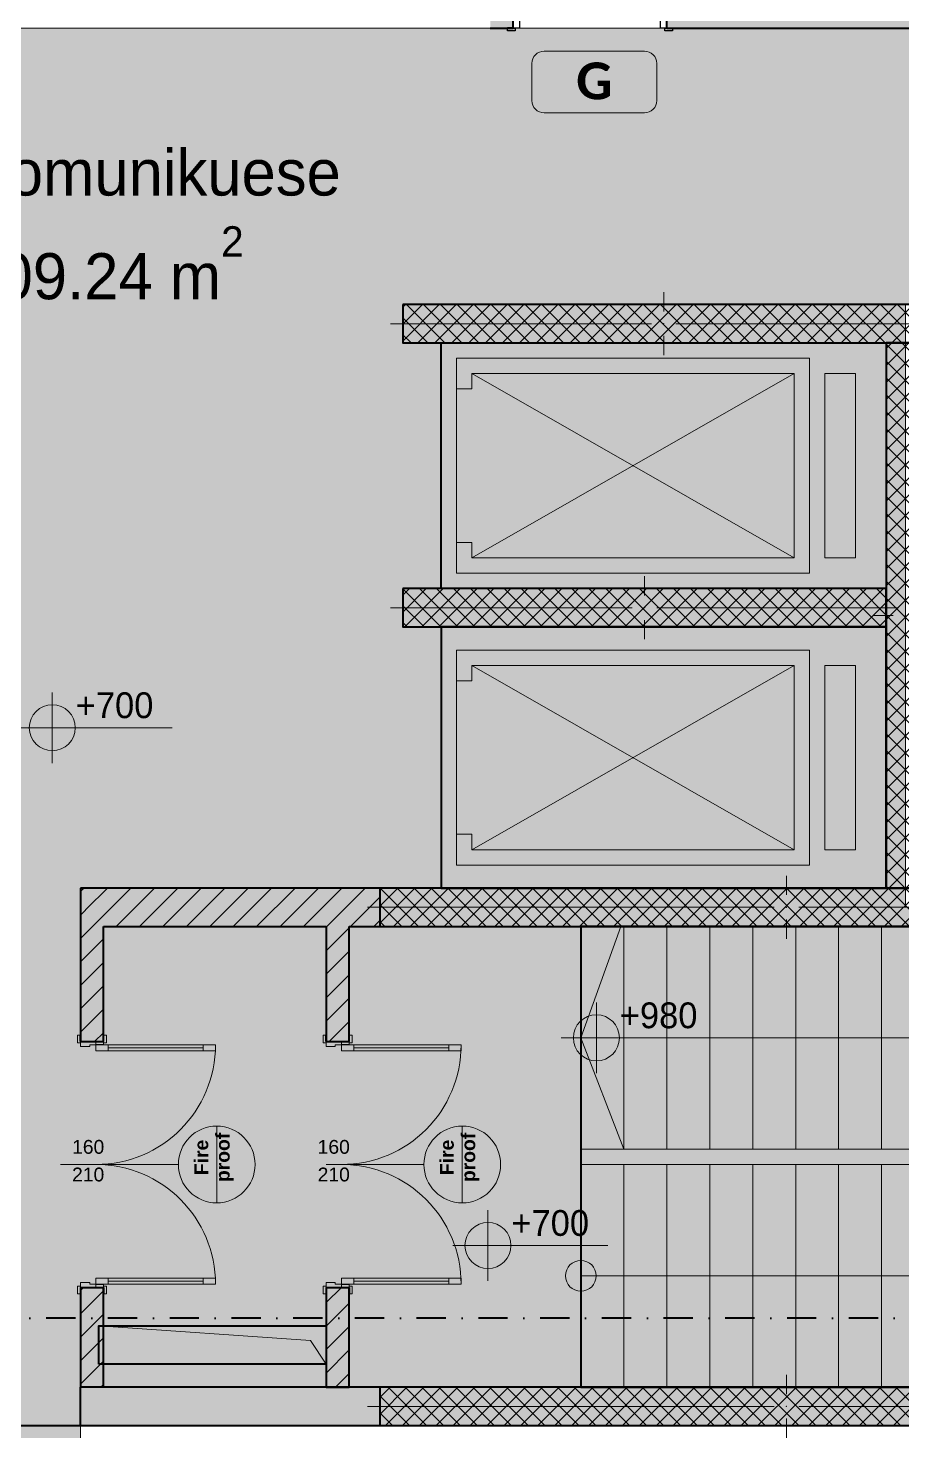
# Model space of a CAD drawing. Header units: millimetres. Extents: x 172821 to 253959, y -36092 to 17885.
# Drawn here: x 210819 to 216514, y -10151 to -1016 of the extents above; entities that cross this region are included whole.
import ezdxf
from ezdxf.enums import TextEntityAlignment as Align

# ---------------------------------------------------------------- set-up
doc = ezdxf.new("R2010")
doc.units = ezdxf.units.MM
doc.header["$MEASUREMENT"] = 0
doc.linetypes.add('Dot & Dashed', pattern=[402.166657, 190.5, -105.833333, 0, -105.833324])
for name, color, linetype, lineweight, true_color in [('2D Drafting - General_Pen_No__102', 7, 'Continuous', 13, 0xcccccc), ('2D Drafting - General_Pen_No__108', 7, 'Continuous', 13, 0xfd8379), ('A - Dimensionimi_Pen_No__156', 7, 'Continuous', 20, 0x54689e), ('A - Fill zone_Pen_No__109', 7, 'Continuous', 13, 0xb4e4dc), ('A - Fill zone_Pen_No__82', 7, 'Continuous', 20, 0xaaaaaa), ('A - Muret_Pen_No__108', 7, 'Continuous', 13, 0xfd8379), ('A - Muret_Pen_No__82', 7, 'Continuous', 20, 0xaaaaaa), ('ARCHICAD Door Markers_Pen_No__111', 7, 'Continuous', 13, 0xccccff), ('ARCHICAD Door Markers_Pen_No__112', 7, 'Continuous', 13, 0xd5aaaa), ('ARCHICAD Doors_Pen_No__108', 7, 'Continuous', 13, 0xfd8379), ('Marker - Section_Pen_No__8', 7, 'Continuous', 35, 0xa80f02)]:
    doc.layers.add(name, color=color, linetype=linetype, lineweight=lineweight, true_color=true_color)
for name, color, linetype, lineweight in [('2D Drafting - General_Pen_No__11', 171, 'Continuous', 18), ('2D Drafting - General_Pen_No__18', 9, 'Continuous', 15), ('A - Fill zone_Pen_No__19', 255, 'Continuous', 0), ('A - Fill zone_Pen_No__2', 8, 'Continuous', 15), ('A - Muret_Pen_No__22', 8, 'Continuous', 35), ('A - Pllaka meskatit_Pen_No__1', 7, 'Continuous', 13), ('A - Pllaka meskatit_Pen_No__22', 8, 'Continuous', 35), ('A - Shtyllat_Pen_No__101', 252, 'Continuous', 13), ('A - Shtyllat_Pen_No__22', 8, 'Continuous', 35), ('Annotation - Text_Pen_No__10', 134, 'Continuous', 18), ('ARCHICAD Doors_Pen_No__42', 8, 'Continuous', 25)]:
    doc.layers.add(name, color=color, linetype=linetype, lineweight=lineweight)
for name, color, linetype in [('A - Muret', 7, 'Continuous'), ('A - Pllaka meskatit', 7, 'Continuous'), ('A - Shtyllat', 7, 'Continuous'), ('ARCHICAD Door Markers', 7, 'Continuous'), ('Marker - Section', 7, 'Continuous')]:
    doc.layers.add(name, color=color, linetype=linetype)
doc.styles.add('GENERATED_STYLE_1', font='GOTHIC.TTF')
doc.styles.add('GENERATED_STYLE_2', font='arial.ttf')
doc.styles.add('GENERATED_STYLE_4', font='arial.ttf')
doc.styles.add('GENERATED_STYLE_5', font='calibri.ttf')
pattern_1 = [(45, (0, 0), (-76.36753, 76.36753), [])]
pattern_2 = [(45, (0, 0), (-55.154327, 55.154327), []), (135, (0, 0), (55.154327, 55.154327), [])]

# ---------------------------------------------------------------- blocks, each defined once
blk = doc.blocks.new('Slab_1', base_point=(232061.1, 7783.8))
at = {"layer": 'A - Pllaka meskatit_Pen_No__1', "color": 7, "linetype": 'Continuous', "lineweight": 13, "flags": 128}
for points in [[(232061.1, 7783.8), (190161.1, 7783.8), (190161.1, -3216.2), (191111.1, -3216.2), (191111.1, -7116.2), (191511.1, -7116.2), (191511.1, -8316.2), (195311.1, -8316.2), (195311.1, -7116.2), (200461.1, -7116.2), (200461.1, -10116.2), (218411.1, -10116.2), (218411.1, -8866.2), (232061.1, -8866.2)], [(213511.1, -3066.2), (216411.1, -3066.2), (216411.1, -4666.2), (213511.1, -4666.2)], [(213511.1, -4916.2), (213511.1, -6616.2), (216411.1, -6616.2), (216411.1, -4916.2)], [(214421.1, -6866.2), (214421.1, -9866.2), (218161.1, -9866.2), (218161.1, -6866.2)], [(211280.7, -9716), (211280.7, -9466), (212760.9, -9466.2), (212760.9, -9716.2)]]:
    blk.add_lwpolyline(points, close=True, dxfattribs=at)
blk = doc.blocks.new('Slab_5', base_point=(232061.1, 7783.8))
at = {"layer": 'A - Pllaka meskatit_Pen_No__22', "color": 8, "linetype": 'Continuous', "lineweight": 35, "flags": 128}
for points in [[(232061.1, 7783.8), (190161.1, 7783.8), (190161.1, -3216.2), (191111.1, -3216.2), (191111.1, -7116.2), (191511.1, -7116.2), (191511.1, -8316.2), (195311.1, -8316.2), (195311.1, -7116.2), (200461.1, -7116.2), (200461.1, -10116.2), (218411.1, -10116.2), (218411.1, -8866.2), (232061.1, -8866.2)], [(213511.1, -3066.2), (216411.1, -3066.2), (216411.1, -4666.2), (213511.1, -4666.2)], [(213511.1, -4916.2), (213511.1, -6616.2), (216411.1, -6616.2), (216411.1, -4916.2)], [(214421.1, -6866.2), (214421.1, -9866.2), (218161.1, -9866.2), (218161.1, -6866.2)], [(211280.7, -9716), (211280.7, -9466), (212760.9, -9466.2), (212760.9, -9716.2)]]:
    blk.add_lwpolyline(points, close=True, dxfattribs=at)
blk = doc.blocks.new('Metal Double Door 25')
at = {"layer": 'ARCHICAD Doors_Pen_No__108', "color": 11, "linetype": 'Continuous', "lineweight": 13, "true_color": 0xfd8379}
for p, q in [((-780, 780), (-780, 700)), ((-740, 780), (-780, 780)), ((-740, 700), (-740, 780)), ((740, 700), (740, 780)), ((740, 780), (780, 780)), ((780, 780), (780, 700)), ((-780, 700), (-740, 700)), ((-760, 700), (-760, 80)), ((780, 700), (740, 700)), ((760, 700), (760, 80)), ((-793, 69), (-843, 69)), ((-843, 69), (-843, 50)), ((-843, 50), (-793, 50)), ((-800, 50), (-843, 50)), ((-800, 50), (-843, 50)), ((-781, 50), (-800, 50)), ((-800, 50), (-800, 0)), ((-800, 0), (-800, 50)), ((-800, 0), (-800, 50)), ((-800, 0), (-781, 0)), ((-780, 0), (-800, 0)), ((-800, 0), (-800, -100)), ((-800, -100), (-800, 0)), ((-800, -100), (-800, 0)), ((-793, 50), (-793, 69)), ((-781, 0), (-781, 50)), ((-740, 80), (-780, 80)), ((-780, 80), (-780, 0)), ((-780, -40), (-780, 0)), ((-780, 0), (-740, 0)), ((-740, 0), (-740, 80)), ((740, 0), (740, 80)), ((740, 80), (780, 80)), ((780, 0), (740, 0)), ((780, 80), (780, 0)), ((800, 0), (780, 0)), ((780, 0), (780, -40)), ((800, 50), (781, 50)), ((781, 50), (781, 0)), ((781, 0), (800, 0)), ((843, 69), (793, 69)), ((793, 69), (793, 50)), ((793, 50), (843, 50)), ((800, 0), (800, 50)), ((800, 0), (800, 50)), ((800, 0), (800, 50)), ((800, 50), (843, 50)), ((800, 50), (843, 50)), ((800, -100), (800, 0)), ((800, -100), (800, 0)), ((800, -100), (800, 0)), ((843, 50), (843, 69)), ((-768, -40), (-780, -40)), ((-768, -100), (-768, -40)), ((780, -40), (768, -40)), ((768, -40), (768, -100)), ((-793, -100), (-843, -100)), ((-843, -100), (-843, -119)), ((-800, -100), (-843, -100)), ((-800, -100), (-843, -100)), ((-843, -119), (-793, -119)), ((-800, -100), (-768, -100)), ((-793, -119), (-793, -100)), ((768, -100), (800, -100)), ((843, -100), (793, -100)), ((793, -100), (793, -119)), ((793, -119), (843, -119)), ((800, -100), (843, -100)), ((800, -100), (843, -100)), ((843, -119), (843, -100))]:
    blk.add_line(p, q, dxfattribs=at)
at = {"layer": 'ARCHICAD Doors_Pen_No__108', "color": 11, "linetype": 'Continuous', "lineweight": 13, "true_color": 0xfd8379, "flags": 128}
for points in [[(-780, 700), (-780, 80), (-760, 80), (-760, 700)], [(-760, 700), (-760, 80), (-740, 80), (-740, 700)], [(760, 700), (760, 80), (740, 80), (740, 700)], [(780, 700), (780, 80), (760, 80), (760, 700)]]:
    blk.add_lwpolyline(points, close=True, dxfattribs=at)
at = {"layer": 'ARCHICAD Doors_Pen_No__108', "color": 11, "linetype": 'Continuous', "lineweight": 13, "true_color": 0xfd8379}
for centre, start, end in [((-780, 0), 0, 90), ((780, 0), 90, 180)]:
    blk.add_arc(centre, 780, start, end, dxfattribs=at)
blk = doc.blocks.new('D Marker 25')
at = {"layer": 'ARCHICAD Door Markers_Pen_No__111', "color": 254, "lineweight": 13, "true_color": 0xccccff, "char_height": 90, "attachment_point": 7, "rotation": 270, "style": 'GENERATED_STYLE_2'}
for s, insert in [('\\A1;{\\pql;\\pt0;\\fArial|b0|i0|c0|p34;210\\fArial|b0|i0|c0|p34;\\A1{\\H.66x;\\S^  ;}\\fArial|b0|i0|c0|p34;\\fArial|b0|i0|c0|p34;}', (-136.5, 54.9)), ('\\A1;{\\pql;\\pt0;\\fArial|b0|i0|c0|p34;160\\fArial|b0|i0|c0|p34;\\A1{\\H.66x;\\S^  ;}\\fArial|b0|i0|c0|p34;\\fArial|b0|i0|c0|p34;}', (43.5, 54.9))]:
    blk.add_mtext(s, dxfattribs=dict(at, insert=insert))
blk = doc.blocks.new('Wall_28', base_point=(211161.1, -9866.2))
at = {"layer": 'A - Muret_Pen_No__108', "linetype": 'Continuous', "lineweight": 13, "true_color": 0xfd8379}
h = blk.add_hatch(dxfattribs=at)
h.set_pattern_fill('Masonry_Block', color=11, style=0, pattern_type=2)
h.set_pattern_definition(pattern_1)
h.paths.add_polyline_path([(211161.1, -7616.1), (211311.1, -7616.1), (211311.1, -6865.9), (211311.1, -6865.9), (211161.1, -6865.9)])
h = blk.add_hatch(dxfattribs=at)
h.set_pattern_fill('Masonry_Block', color=11, style=0, pattern_type=2)
h.set_pattern_definition(pattern_1)
h.paths.add_polyline_path([(211161.1, -9866.2), (211311.1, -9866.2), (211311.1, -9216.1), (211161.1, -9216.1)])
at = {"layer": 'A - Muret_Pen_No__22', "color": 8, "linetype": 'Continuous', "lineweight": 35}
for p, q in [((211161.1, -7616.1), (211161.1, -7573.1)), ((211311.1, -7616.1), (211311.1, -7573.1)), ((211161.1, -7616.1), (211261.1, -7616.1)), ((211261.1, -7616.1), (211311.1, -7616.1)), ((211161.1, -9216.1), (211161.1, -9259.1)), ((211161.1, -9216.1), (211261.1, -9216.1)), ((211261.1, -9216.1), (211311.1, -9216.1)), ((211311.1, -9216.1), (211311.1, -9259.1)), ((211311.1, -9866.2), (211161.1, -9866.2))]:
    blk.add_line(p, q, dxfattribs=at)
at = {"layer": 'A - Muret_Pen_No__22', "color": 8, "linetype": 'Continuous', "lineweight": 35, "flags": 128}
for points in [[(211161.1, -6865.9), (211161.1, -7616.1)], [(211311.1, -7616.1), (211311.1, -6865.9)], [(211161.1, -9216.1), (211161.1, -9866.2)], [(211311.1, -9866.2), (211311.1, -9216.1)]]:
    blk.add_lwpolyline(points, dxfattribs=at)
at = {"layer": 'ARCHICAD Door Markers', "color": 161, "lineweight": 25, "true_color": 0x40a5ff, "rotation": 90}
blk.add_blockref('D Marker 25', (211161.1, -8416.1), dxfattribs=at)
at = {"layer": 'ARCHICAD Doors_Pen_No__108', "color": 11, "linetype": 'Continuous', "lineweight": 13, "true_color": 0xfd8379, "zscale": 1000, "rotation": 270}
blk.add_blockref('Metal Double Door 25', (211261.1, -8416.1), dxfattribs=at)
blk = doc.blocks.new('Wall_31', base_point=(213111.1, -9866.2))
at = {"layer": 'A - Muret_Pen_No__82', "linetype": 'Continuous', "lineweight": 0, "true_color": 0xd4d4d4}
for points in [[(211161.1, -9866.2), (211161.1, -10116.2), (211311.1, -9866.2)], [(213111.1, -9866.2), (211311.1, -9866.2), (211161.1, -10116.2), (213111.1, -10116.2)]]:
    blk.add_hatch(color=254, dxfattribs=at).paths.add_polyline_path(points)
at = {"layer": 'A - Muret_Pen_No__22', "color": 8, "linetype": 'Continuous', "lineweight": 35}
blk.add_line((211311.1, -9866.2), (211161.1, -9866.2), dxfattribs=at)
at = {"layer": 'A - Muret_Pen_No__22', "color": 8, "linetype": 'Continuous', "lineweight": 35, "flags": 128}
for points in [[(211161.1, -10116.2), (211161.1, -9866.2)], [(213111.1, -9866.2), (211311.1, -9866.2)], [(211161.1, -10116.2), (213111.1, -10116.2)]]:
    blk.add_lwpolyline(points, dxfattribs=at)
blk = doc.blocks.new('Wall_53', base_point=(212761.1, -9866.2))
at = {"layer": 'A - Muret_Pen_No__108', "linetype": 'Continuous', "lineweight": 13, "true_color": 0xfd8379}
h = blk.add_hatch(dxfattribs=at)
h.set_pattern_fill('Masonry_Block', color=11, style=0, pattern_type=2)
h.set_pattern_definition(pattern_1)
h.paths.add_polyline_path([(212761.1, -7616.1), (212911.1, -7616.1), (212911.1, -6866.1), (212761.1, -6866.1)])
h = blk.add_hatch(dxfattribs=at)
h.set_pattern_fill('Masonry_Block', color=11, style=0, pattern_type=2)
h.set_pattern_definition(pattern_1)
h.paths.add_polyline_path([(212761.1, -9866.2), (212911.1, -9866.2), (212911.1, -9216.1), (212761.1, -9216.1)])
at = {"layer": 'A - Muret_Pen_No__22', "color": 8, "linetype": 'Continuous', "lineweight": 35}
for p, q in [((212761.1, -7616.1), (212761.1, -7573.1)), ((212911.1, -7616.1), (212911.1, -7573.1)), ((212761.1, -7616.1), (212861.1, -7616.1)), ((212861.1, -7616.1), (212911.1, -7616.1)), ((212761.1, -9216.1), (212761.1, -9259.1)), ((212761.1, -9216.1), (212861.1, -9216.1)), ((212861.1, -9216.1), (212911.1, -9216.1)), ((212911.1, -9216.1), (212911.1, -9259.1))]:
    blk.add_line(p, q, dxfattribs=at)
at = {"layer": 'A - Muret_Pen_No__22', "color": 8, "linetype": 'Continuous', "lineweight": 35, "flags": 128}
for points in [[(212761.1, -6866.1), (212761.1, -7616.1)], [(212911.1, -7616.1), (212911.1, -6866.1)], [(212761.1, -9216.1), (212761.1, -9866.2)], [(212911.1, -9866.2), (212911.1, -9216.1)], [(212761.1, -9866.2), (212911.1, -9866.2)]]:
    blk.add_lwpolyline(points, dxfattribs=at)
at = {"layer": 'ARCHICAD Door Markers', "color": 161, "lineweight": 25, "true_color": 0x40a5ff, "rotation": 90}
blk.add_blockref('D Marker 25', (212761.1, -8416.1), dxfattribs=at)
at = {"layer": 'ARCHICAD Doors_Pen_No__108', "color": 11, "linetype": 'Continuous', "lineweight": 13, "true_color": 0xfd8379, "zscale": 1000, "rotation": 270}
blk.add_blockref('Metal Double Door 25', (212861.1, -8416.1), dxfattribs=at)
blk = doc.blocks.new('Wall_124', base_point=(213111.1, -6866.2))
at = {"layer": 'A - Muret_Pen_No__108', "linetype": 'Continuous', "lineweight": 13, "true_color": 0xfd8379}
h = blk.add_hatch(dxfattribs=at)
h.set_pattern_fill('Masonry_Block', color=11, style=0, pattern_type=2)
h.set_pattern_definition(pattern_1)
h.paths.add_polyline_path([(211161.1, -6865.9), (211311.1, -6865.9), (211161.1, -6615.9)])
h = blk.add_hatch(dxfattribs=at)
h.set_pattern_fill('Masonry_Block', color=11, style=0, pattern_type=2)
h.set_pattern_definition(pattern_1)
h.paths.add_polyline_path([(211161.1, -6615.9), (211311.1, -6865.9), (211311.1, -6615.9)])
h = blk.add_hatch(dxfattribs=at)
h.set_pattern_fill('Masonry_Block', color=11, style=0, pattern_type=2)
h.set_pattern_definition(pattern_1)
h.paths.add_polyline_path([(213111.1, -6616.2), (211311.1, -6615.9), (211311.1, -6865.9), (213111.1, -6866.2)])
at = {"layer": 'A - Muret_Pen_No__22', "color": 8, "linetype": 'Continuous', "lineweight": 35, "flags": 128}
for points in [[(211161.1, -6615.9), (211161.1, -6865.9)], [(213111.1, -6616.2), (211161.1, -6615.9)], [(211311.1, -6865.9), (212761.1, -6866.1)], [(212911.1, -6866.1), (213111.1, -6866.2)]]:
    blk.add_lwpolyline(points, dxfattribs=at)
blk = doc.blocks.new('Door 25_3')
at = {"layer": 'ARCHICAD Doors_Pen_No__42', "color": 8, "linetype": 'Continuous', "lineweight": 25}
for p, q in [((432, 0), (432, 944)), ((432, 944), (472, 944)), ((472, 944), (472, 0)), ((-487, 104), (-537, 104)), ((-537, 104), (-537, 85)), ((-487, 85), (-487, 104)), ((537, 104), (487, 104)), ((487, 104), (487, 85)), ((537, 85), (537, 104)), ((-537, 85), (-487, 85)), ((-500, 85), (-537, 85)), ((-500, 85), (-537, 85)), ((-475, 85), (-500, 85)), ((-500, 85), (-500, 0)), ((-500, 0), (-500, 85)), ((-500, 0), (-500, 85)), ((-500, 0), (-475, 0)), ((-472, 0), (-500, 0)), ((-500, 0), (-500, -115)), ((-500, -115), (-500, 0)), ((-500, -115), (-500, 0)), ((-475, 0), (-475, 85)), ((-472, -40), (-472, 0)), ((472, 0), (432, 0)), ((500, 0), (472, 0)), ((472, 0), (472, -40)), ((500, 85), (475, 85)), ((475, 85), (475, 0)), ((475, 0), (500, 0)), ((487, 85), (537, 85)), ((500, 0), (500, 85)), ((500, 0), (500, 85)), ((500, 0), (500, 85)), ((500, 85), (537, 85)), ((500, 85), (537, 85)), ((500, -115), (500, 0)), ((500, -115), (500, 0)), ((500, -115), (500, 0)), ((-460, -40), (-472, -40)), ((-460, -115), (-460, -40)), ((472, -40), (460, -40)), ((460, -40), (460, -115)), ((-487, -115), (-537, -115)), ((-537, -115), (-537, -134)), ((-500, -115), (-537, -115)), ((-500, -115), (-537, -115)), ((-537, -134), (-487, -134)), ((-500, -115), (-460, -115)), ((-487, -134), (-487, -115)), ((460, -115), (500, -115)), ((537, -115), (487, -115)), ((487, -115), (487, -134)), ((487, -134), (537, -134)), ((500, -115), (537, -115)), ((500, -115), (537, -115)), ((537, -134), (537, -115))]:
    blk.add_line(p, q, dxfattribs=at)
blk.add_arc((472, 0), 944, 90, 180, dxfattribs=at)
blk = doc.blocks.new('D Marker 22')
at = {"layer": 'ARCHICAD Door Markers_Pen_No__112', "color": 9, "lineweight": 13, "true_color": 0xd5aaaa, "style": 'GENERATED_STYLE_2'}
for tag, p in [('AC_MarkerText_3', (-165.9, -155.7)), ('AC_MarkerText_2', (14.1, -224))]:
    blk.add_attdef(tag, text='', height=90, rotation=270, dxfattribs=at).set_placement(p, align=Align.BOTTOM_LEFT)
blk = doc.blocks.new('Wall_229', base_point=(217030.1, -1016.2))
at = {"layer": 'A - Muret_Pen_No__82', "linetype": 'Continuous', "lineweight": 0, "true_color": 0xd4d4d4}
for points in [[(213831.1, -816.2), (213831.1, -1016.2), (213981.1, -1016.2), (213981.1, -816.2)], [(214981.1, -816.2), (214981.1, -1016.2), (217030.1, -1016.2), (217030.1, -816.2)]]:
    blk.add_hatch(color=254, dxfattribs=at).paths.add_polyline_path(points)
at = {"layer": 'A - Muret_Pen_No__22', "color": 8, "linetype": 'Continuous', "lineweight": 35}
for p, q in [((213981.1, -816.2), (213944.1, -816.2)), ((213981.1, -901.2), (213981.1, -816.2)), ((214981.1, -816.2), (215018.1, -816.2)), ((214981.1, -901.2), (214981.1, -816.2)), ((213981.1, -1016.2), (213981.1, -901.2)), ((214981.1, -1016.2), (214981.1, -901.2)), ((213981.1, -1016.2), (213944.1, -1016.2)), ((214981.1, -1016.2), (215018.1, -1016.2))]:
    blk.add_line(p, q, dxfattribs=at)
at = {"layer": 'A - Muret_Pen_No__22', "color": 8, "linetype": 'Continuous', "lineweight": 35, "flags": 128}
for points in [[(213981.1, -816.2), (213831.1, -816.2)], [(215481.1, -816.2), (214981.1, -816.2)], [(217030.1, -816.2), (215631.1, -816.2)], [(217030.1, -1016.2), (217030.1, -816.2)], [(213831.1, -1016.2), (213981.1, -1016.2)], [(214981.1, -1016.2), (217030.1, -1016.2)]]:
    blk.add_lwpolyline(points, dxfattribs=at)
at = {"layer": 'ARCHICAD Door Markers_Pen_No__112', "color": 9, "lineweight": 13, "true_color": 0xd5aaaa}
ref = blk.add_blockref('D Marker 22', (214481.1, -1016.2), dxfattribs=dict(at, rotation=180))
ref.add_attrib('AC_MarkerText_2', '100', dxfattribs={"color": 9, "lineweight": 13, "true_color": 0xd5aaaa, "height": 90, "rotation": 90, "style": 'GENERATED_STYLE_2'}).set_placement((214466.9, -751.7), align=Align.BOTTOM_LEFT)
ref.add_attrib('AC_MarkerText_3', '210', dxfattribs={"color": 9, "lineweight": 13, "true_color": 0xd5aaaa, "height": 90, "rotation": 90, "style": 'GENERATED_STYLE_2'}).set_placement((214646.9, -751.7), align=Align.BOTTOM_LEFT)
at = {"layer": 'ARCHICAD Doors_Pen_No__42', "color": 8, "linetype": 'Continuous', "lineweight": 25, "xscale": -1, "zscale": 1000}
blk.add_blockref('Door 25_3', (214481.1, -901.2), dxfattribs=at)
blk = doc.blocks.new('Column_4', base_point=(215761.1, -6741.2))
at = {"layer": 'A - Shtyllat_Pen_No__101', "linetype": 'Continuous', "lineweight": 13}
h = blk.add_hatch(dxfattribs=at)
h.set_pattern_fill('Concrete_Block', color=252, style=0, pattern_type=2)
h.set_pattern_definition(pattern_2)
h.paths.add_polyline_path([(213111.1, -6616.2), (213111.1, -6866.2), (218411.1, -6866.2), (218411.1, -6616.2)])
at = {"layer": 'A - Shtyllat_Pen_No__101', "color": 252, "linetype": 'Continuous', "lineweight": 13}
for p, q in [((215761.1, -6661.2), (215761.1, -6536.2)), ((215681.1, -6741.2), (213031.1, -6741.2)), ((215841.1, -6741.2), (218491.1, -6741.2)), ((215761.1, -6821.2), (215761.1, -6946.2))]:
    blk.add_line(p, q, dxfattribs=at)
blk.add_point((215761.1, -6741.2), dxfattribs=at)
at = {"layer": 'A - Shtyllat_Pen_No__22', "color": 8, "linetype": 'Continuous', "lineweight": 35, "flags": 128}
blk.add_lwpolyline([(213111.1, -6616.2), (213111.1, -6866.2), (218411.1, -6866.2), (218411.1, -6616.2)], close=True, dxfattribs=at)
blk = doc.blocks.new('Column_5', base_point=(215761.1, -9991.2))
at = {"layer": 'A - Shtyllat_Pen_No__101', "linetype": 'Continuous', "lineweight": 13}
h = blk.add_hatch(dxfattribs=at)
h.set_pattern_fill('Concrete_Block', color=252, style=0, pattern_type=2)
h.set_pattern_definition(pattern_2)
h.paths.add_polyline_path([(213111.1, -9866.2), (213111.1, -10116.2), (218411.1, -10116.2), (218411.1, -9866.2)])
at = {"layer": 'A - Shtyllat_Pen_No__101', "color": 252, "linetype": 'Continuous', "lineweight": 13}
for p, q in [((215761.1, -9911.2), (215761.1, -9786.2)), ((215681.1, -9991.2), (213031.1, -9991.2)), ((215841.1, -9991.2), (218491.1, -9991.2)), ((215761.1, -10071.2), (215761.1, -10196.2))]:
    blk.add_line(p, q, dxfattribs=at)
blk.add_point((215761.1, -9991.2), dxfattribs=at)
at = {"layer": 'A - Shtyllat_Pen_No__22', "color": 8, "linetype": 'Continuous', "lineweight": 35, "flags": 128}
blk.add_lwpolyline([(213111.1, -9866.2), (213111.1, -10116.2), (218411.1, -10116.2), (218411.1, -9866.2)], close=True, dxfattribs=at)
blk = doc.blocks.new('Column_7', base_point=(216536.1, -4841.2))
at = {"layer": 'A - Shtyllat_Pen_No__101', "linetype": 'Continuous', "lineweight": 13}
h = blk.add_hatch(dxfattribs=at)
h.set_pattern_fill('Concrete_Block', color=252, style=0, pattern_type=2)
h.set_pattern_definition(pattern_2)
h.paths.add_polyline_path([(216661.1, -3066.2), (216411.1, -3066.2), (216411.1, -6616.2), (216661.1, -6616.2)])
at = {"layer": 'A - Shtyllat_Pen_No__101', "color": 252, "linetype": 'Continuous', "lineweight": 13}
for p, q in [((216536.1, -4761.2), (216536.1, -2986.2)), ((216456.1, -4841.2), (216331.1, -4841.2)), ((216616.1, -4841.2), (216741.1, -4841.2)), ((216536.1, -4921.2), (216536.1, -6696.2))]:
    blk.add_line(p, q, dxfattribs=at)
blk.add_point((216536.1, -4841.2), dxfattribs=at)
at = {"layer": 'A - Shtyllat_Pen_No__22', "color": 8, "linetype": 'Continuous', "lineweight": 35, "flags": 128}
blk.add_lwpolyline([(216661.1, -3066.2), (216411.1, -3066.2), (216411.1, -6616.2), (216661.1, -6616.2)], close=True, dxfattribs=at)
blk = doc.blocks.new('Column_8', base_point=(214961.1, -2941.2))
at = {"layer": 'A - Shtyllat_Pen_No__101', "linetype": 'Continuous', "lineweight": 13}
h = blk.add_hatch(dxfattribs=at)
h.set_pattern_fill('Concrete_Block', color=252, style=0, pattern_type=2)
h.set_pattern_definition(pattern_2)
h.paths.add_polyline_path([(213261.1, -2816.2), (213261.1, -3066.2), (216661.1, -3066.2), (216661.1, -2816.2)])
at = {"layer": 'A - Shtyllat_Pen_No__101', "color": 252, "linetype": 'Continuous', "lineweight": 13}
for p, q in [((214961.1, -2861.2), (214961.1, -2736.2)), ((214881.1, -2941.2), (213181.1, -2941.2)), ((215041.1, -2941.2), (216741.1, -2941.2)), ((214961.1, -3021.2), (214961.1, -3146.2))]:
    blk.add_line(p, q, dxfattribs=at)
blk.add_point((214961.1, -2941.2), dxfattribs=at)
at = {"layer": 'A - Shtyllat_Pen_No__22', "color": 8, "linetype": 'Continuous', "lineweight": 35, "flags": 128}
blk.add_lwpolyline([(213261.1, -2816.2), (213261.1, -3066.2), (216661.1, -3066.2), (216661.1, -2816.2)], close=True, dxfattribs=at)
blk = doc.blocks.new('Column_9', base_point=(214836.1, -4791.2))
at = {"layer": 'A - Shtyllat_Pen_No__101', "linetype": 'Continuous', "lineweight": 13}
h = blk.add_hatch(dxfattribs=at)
h.set_pattern_fill('Concrete_Block', color=252, style=0, pattern_type=2)
h.set_pattern_definition(pattern_2)
h.paths.add_polyline_path([(213261.1, -4666.2), (213261.1, -4916.2), (216411.1, -4916.2), (216411.1, -4666.2)])
at = {"layer": 'A - Shtyllat_Pen_No__101', "color": 252, "linetype": 'Continuous', "lineweight": 13}
for p, q in [((214836.1, -4711.2), (214836.1, -4586.2)), ((214756.1, -4791.2), (213181.1, -4791.2)), ((214916.1, -4791.2), (216491.1, -4791.2)), ((214836.1, -4871.2), (214836.1, -4996.2))]:
    blk.add_line(p, q, dxfattribs=at)
blk.add_point((214836.1, -4791.2), dxfattribs=at)
at = {"layer": 'A - Shtyllat_Pen_No__22', "color": 8, "linetype": 'Continuous', "lineweight": 35, "flags": 128}
blk.add_lwpolyline([(213261.1, -4666.2), (213261.1, -4916.2), (216411.1, -4916.2), (216411.1, -4666.2)], close=True, dxfattribs=at)
blk = doc.blocks.new('Cutting Plane_1', base_point=(234237.4, -9416.2))
at = {"layer": 'Marker - Section_Pen_No__8', "color": 14, "linetype": 'Dot & Dashed', "lineweight": 35, "true_color": 0xa80f02}
blk.add_line((234057.4, -9416.2), (185477.9, -9416.2), dxfattribs=at)

msp = doc.modelspace()

# ---------------------------------------------------------------- hatches: boundary and pattern name
at = {"layer": '2D Drafting - General_Pen_No__102', "linetype": 'Continuous', "lineweight": 0, "true_color": 0x666666}
for points in [[(216011.1, -4466.2), (216011.1, -3266.2), (216211.1, -3266.2), (216211.1, -4466.2)], [(216011.1, -6366.2), (216011.1, -5166.2), (216211.1, -5166.2), (216211.1, -6366.2)], [(212761, -9716.2), (212761.1, -9466.2), (211281.1, -9466), (212659.5, -9562.6)]]:
    msp.add_hatch(color=251, dxfattribs=at).paths.add_polyline_path(points)
at = {"layer": 'A - Fill zone_Pen_No__109', "linetype": 'Continuous', "lineweight": 0, "true_color": 0xc6eae4}
msp.add_hatch(color=254, dxfattribs=at).paths.add_polyline_path([(214102, -1246.2, -0.414214), (214182, -1166.2), (214835.9, -1166.2, -0.414214), (214915.9, -1246.2), (214915.9, -1488.6, -0.414214), (214835.9, -1568.6), (214182, -1568.6, -0.414214), (214102, -1488.6)])
at = {"layer": 'A - Fill zone_Pen_No__19', "linetype": 'Continuous', "lineweight": 0, "true_color": 0x3f3f3f}
msp.add_hatch(color=250, dxfattribs=at).paths.add_polyline_path([(202311.1, -2816.2), (202311.1, -1016.2), (223211.1, -1016.2), (223211.1, -2816.2), (216536.1, -2816.2), (216536.1, -6741.2), (218286.1, -6741.2), (218286.1, -8866.2), (218411.1, -8866.2), (218411.1, -10116.2), (213111.1, -10116.2), (211161.1, -10116.2), (211161.1, -17436.2), (209361.1, -17436.2), (209361.1, -2816.2)])

# ---------------------------------------------------------------- linework, layer by layer
at = {"layer": '2D Drafting - General_Pen_No__108', "color": 11, "linetype": 'Continuous', "lineweight": 13, "true_color": 0xfd8379}
for points in [[(212048.6, -8166.1), (212048.6, -8666.1)], [(213648.6, -8166.1), (213648.6, -8666.1)], [(211798.6, -8416.1), (211030.3, -8416.1)], [(213398.6, -8416.1), (212761.1, -8416.1)]]:
    msp.add_lwpolyline(points, dxfattribs=at)
for centre in [(212048.6, -8416.1), (213648.6, -8416.1)]:
    msp.add_circle(centre, 250, dxfattribs=at)
at = {"layer": '2D Drafting - General_Pen_No__11', "color": 171, "linetype": 'Continuous', "lineweight": 18, "flags": 128}
for points in [[(214421.1, -9141.2), (217411.1, -9141.2), (217411.1, -7591.2), (214701.1, -7591.2), (214701.1, -8316.2), (214421.1, -7591.2), (214682.4, -6866.2)], [(214421.1, -8316.2), (214421.1, -6866.2)], [(214701.1, -6866.2), (214701.1, -8316.2), (214981.1, -8316.2)], [(214981.1, -6866.2), (214981.1, -8316.2), (215261.1, -8316.2)], [(215261.1, -6866.2), (215261.1, -8316.2), (215541.1, -8316.2)], [(215541.1, -6866.2), (215541.1, -8316.2), (215821.1, -8316.2)], [(215821.1, -6866.2), (215821.1, -8316.2), (216101.1, -8316.2)], [(216101.1, -6866.2), (216101.1, -8316.2), (216381.1, -8316.2)], [(216381.1, -6866.2), (216381.1, -8316.2), (216661.1, -8316.2)], [(214421.1, -8316.2), (214701.1, -8316.2)], [(214421.1, -8416.2), (214701.1, -8416.2)], [(214421.1, -8416.2), (214421.1, -9866.2)], [(214701.1, -9866.2), (214701.1, -8416.2), (214981.1, -8416.2)], [(214981.1, -9866.2), (214981.1, -8416.2), (215261.1, -8416.2)], [(215261.1, -9866.2), (215261.1, -8416.2), (215541.1, -8416.2)], [(215541.1, -9866.2), (215541.1, -8416.2), (215821.1, -8416.2)], [(215821.1, -9866.2), (215821.1, -8416.2), (216101.1, -8416.2)], [(216101.1, -9866.2), (216101.1, -8416.2), (216381.1, -8416.2)], [(216381.1, -9866.2), (216381.1, -8416.2), (216661.1, -8416.2)]]:
    msp.add_lwpolyline(points, dxfattribs=at)
at = {"layer": '2D Drafting - General_Pen_No__11', "color": 171, "linetype": 'Continuous', "lineweight": 18}
msp.add_circle((214421.1, -9141.2), 100, dxfattribs=at)
at = {"layer": '2D Drafting - General_Pen_No__18', "color": 9, "linetype": 'Continuous', "lineweight": 15, "flags": 128}
for points in [[(213611.1, -4566.2), (215911.1, -4566.2), (215911.1, -3166.2), (213611.1, -3166.2)], [(216011.1, -4466.2), (216011.1, -3266.2), (216211.1, -3266.2), (216211.1, -4466.2)], [(213611.1, -6466.2), (215911.1, -6466.2), (215911.1, -5066.2), (213611.1, -5066.2)], [(216011.1, -6366.2), (216011.1, -5166.2), (216211.1, -5166.2), (216211.1, -6366.2)], [(212761, -9716.2), (212761.1, -9466.2), (211281.1, -9466), (212659.5, -9562.6)]]:
    msp.add_lwpolyline(points, close=True, dxfattribs=at)
for points in [[(213611.1, -4366.2), (213711.1, -4366.2), (213711.1, -4466.2), (215811.1, -4466.2), (215811.1, -3266.2), (213711.1, -3266.2), (213711.1, -3366.2), (213611.1, -3366.2)], [(215811.1, -3266.2), (213711.1, -4466.2)], [(215811.1, -4466.2), (213711.1, -3266.2)], [(213611.1, -6266.2), (213711.1, -6266.2), (213711.1, -6366.2), (215811.1, -6366.2), (215811.1, -5166.2), (213711.1, -5166.2), (213711.1, -5266.2), (213611.1, -5266.2)], [(215811.1, -5166.2), (213711.1, -6366.2)], [(215811.1, -6366.2), (213711.1, -5166.2)]]:
    msp.add_lwpolyline(points, dxfattribs=at)
at = {"layer": 'A - Dimensionimi_Pen_No__156', "color": 165, "linetype": 'Continuous', "lineweight": 20, "true_color": 0x54689e}
for points in [[(210977.3, -5802.1), (210977.3, -5342.1)], [(210747.3, -5572.1), (211759.1, -5572.1)], [(214522.5, -7821.2), (214522.5, -7361.2)], [(214292.5, -7591.2), (215304.3, -7591.2)], [(213816.1, -9173.3), (213816.1, -8713.3)], [(213586.1, -8943.3), (214597.9, -8943.3)]]:
    msp.add_lwpolyline(points, dxfattribs=at)
for centre in [(210977.3, -5572.1), (214522.5, -7591.2), (213816.1, -8943.3)]:
    msp.add_circle(centre, 150, dxfattribs=at)
at = {"layer": 'A - Fill zone_Pen_No__2', "color": 8, "linetype": 'Continuous', "lineweight": 15, "flags": 128}
msp.add_lwpolyline([(202311.1, -2816.2), (202311.1, -1016.2), (223211.1, -1016.2), (223211.1, -2816.2), (216536.1, -2816.2), (216536.1, -6741.2), (218286.1, -6741.2), (218286.1, -8866.2), (218411.1, -8866.2), (218411.1, -10116.2), (213111.1, -10116.2), (211161.1, -10116.2), (211161.1, -17436.2), (209361.1, -17436.2), (209361.1, -2816.2)], close=True, dxfattribs=at)
msp.add_lwpolyline([(214102, -1246.2, -0.414214), (214182, -1166.2), (214835.9, -1166.2, -0.414214), (214915.9, -1246.2), (214915.9, -1488.6, -0.414214), (214835.9, -1568.6), (214182, -1568.6, -0.414214), (214102, -1488.6)], format="xyb", close=True, dxfattribs=at)

# ---------------------------------------------------------------- block references
at = {"layer": 'A - Muret', "color": 8, "lineweight": 35}
for name, p in [('Wall_229', (217030.1, -1016.2)), ('Wall_124', (213111.1, -6866.2)), ('Wall_28', (211161.1, -9866.2)), ('Wall_53', (212761.1, -9866.2)), ('Wall_31', (213111.1, -9866.2))]:
    msp.add_blockref(name, p, dxfattribs=at)
at = {"layer": 'A - Pllaka meskatit', "color": 7, "linetype": 'Continuous', "lineweight": 13}
msp.add_blockref('Slab_1', (232061.1, 7783.8), dxfattribs=at)
at = {"layer": 'A - Pllaka meskatit', "color": 8, "linetype": 'Continuous', "lineweight": 35}
msp.add_blockref('Slab_5', (232061.1, 7783.8), dxfattribs=at)
at = {"layer": 'A - Shtyllat', "color": 8, "lineweight": 35}
for name, p in [('Column_8', (214961.1, -2941.2)), ('Column_7', (216536.1, -4841.2)), ('Column_9', (214836.1, -4791.2)), ('Column_4', (215761.1, -6741.2)), ('Column_5', (215761.1, -9991.2))]:
    msp.add_blockref(name, p, dxfattribs=at)
at = {"layer": 'Marker - Section', "color": 14, "lineweight": 35, "true_color": 0xa80f02}
msp.add_blockref('Cutting Plane_1', (234237.4, -9416.2), dxfattribs=at)

# ---------------------------------------------------------------- texts
at = {"layer": '2D Drafting - General_Pen_No__108', "color": 11, "linetype": 'Continuous', "lineweight": 13, "true_color": 0xfd8379, "char_height": 90, "attachment_point": 8, "rotation": 90, "line_spacing_factor": 0.931598, "style": 'GENERATED_STYLE_4'}
for insert in [(212160, -8370.1), (213760, -8370.1)]:
    msp.add_mtext('\\A1;{\\pqc;\\fArial|b1|i0|c0|p34;Fire\\P\\pqc;\\fArial|b1|i0|c0|p34;proof}', dxfattribs=dict(at, insert=insert))
at = {"layer": 'A - Dimensionimi_Pen_No__156', "color": 165, "linetype": 'Continuous', "lineweight": 20, "true_color": 0x54689e, "char_height": 168, "attachment_point": 8, "style": 'GENERATED_STYLE_1'}
for s, insert in [('\\A1;{\\pqc;\\fCentury Gothic|b0|i0|c0|p34;+\\fCentury Gothic|b0|i0|c0|p34;700}', (211382.9, -5512.1)), ('\\A1;{\\pqc;\\fCentury Gothic|b0|i0|c0|p34;+980}', (214928.1, -7531.2)), ('\\A1;{\\pqc;\\fCentury Gothic|b0|i0|c0|p34;+\\fCentury Gothic|b0|i0|c0|p34;700}', (214221.7, -8883.3))]:
    msp.add_mtext(s, dxfattribs=dict(at, insert=insert))
at = {"layer": 'A - Fill zone_Pen_No__82', "color": 253, "lineweight": 20, "true_color": 0xaaaaaa, "insert": (209913.8, -2786.2), "char_height": 300, "attachment_point": 7, "style": 'GENERATED_STYLE_1'}
msp.add_mtext('{\\fCentury Gothic|b0|i0|c0|p34;H. Komunikuese^MS: 109.24 m{\\H0.66x;\\S2^  ;}}', dxfattribs=at)
at = {"layer": 'Annotation - Text_Pen_No__10', "color": 134, "linetype": 'Continuous', "lineweight": 18, "insert": (214509, -1240.3), "char_height": 240, "attachment_point": 2, "style": 'GENERATED_STYLE_5'}
msp.add_mtext('\\A1;{\\pqc;\\fCalibri|b1|i0|c0|p34;G}', dxfattribs=at)

doc.saveas('drawing.dxf')
